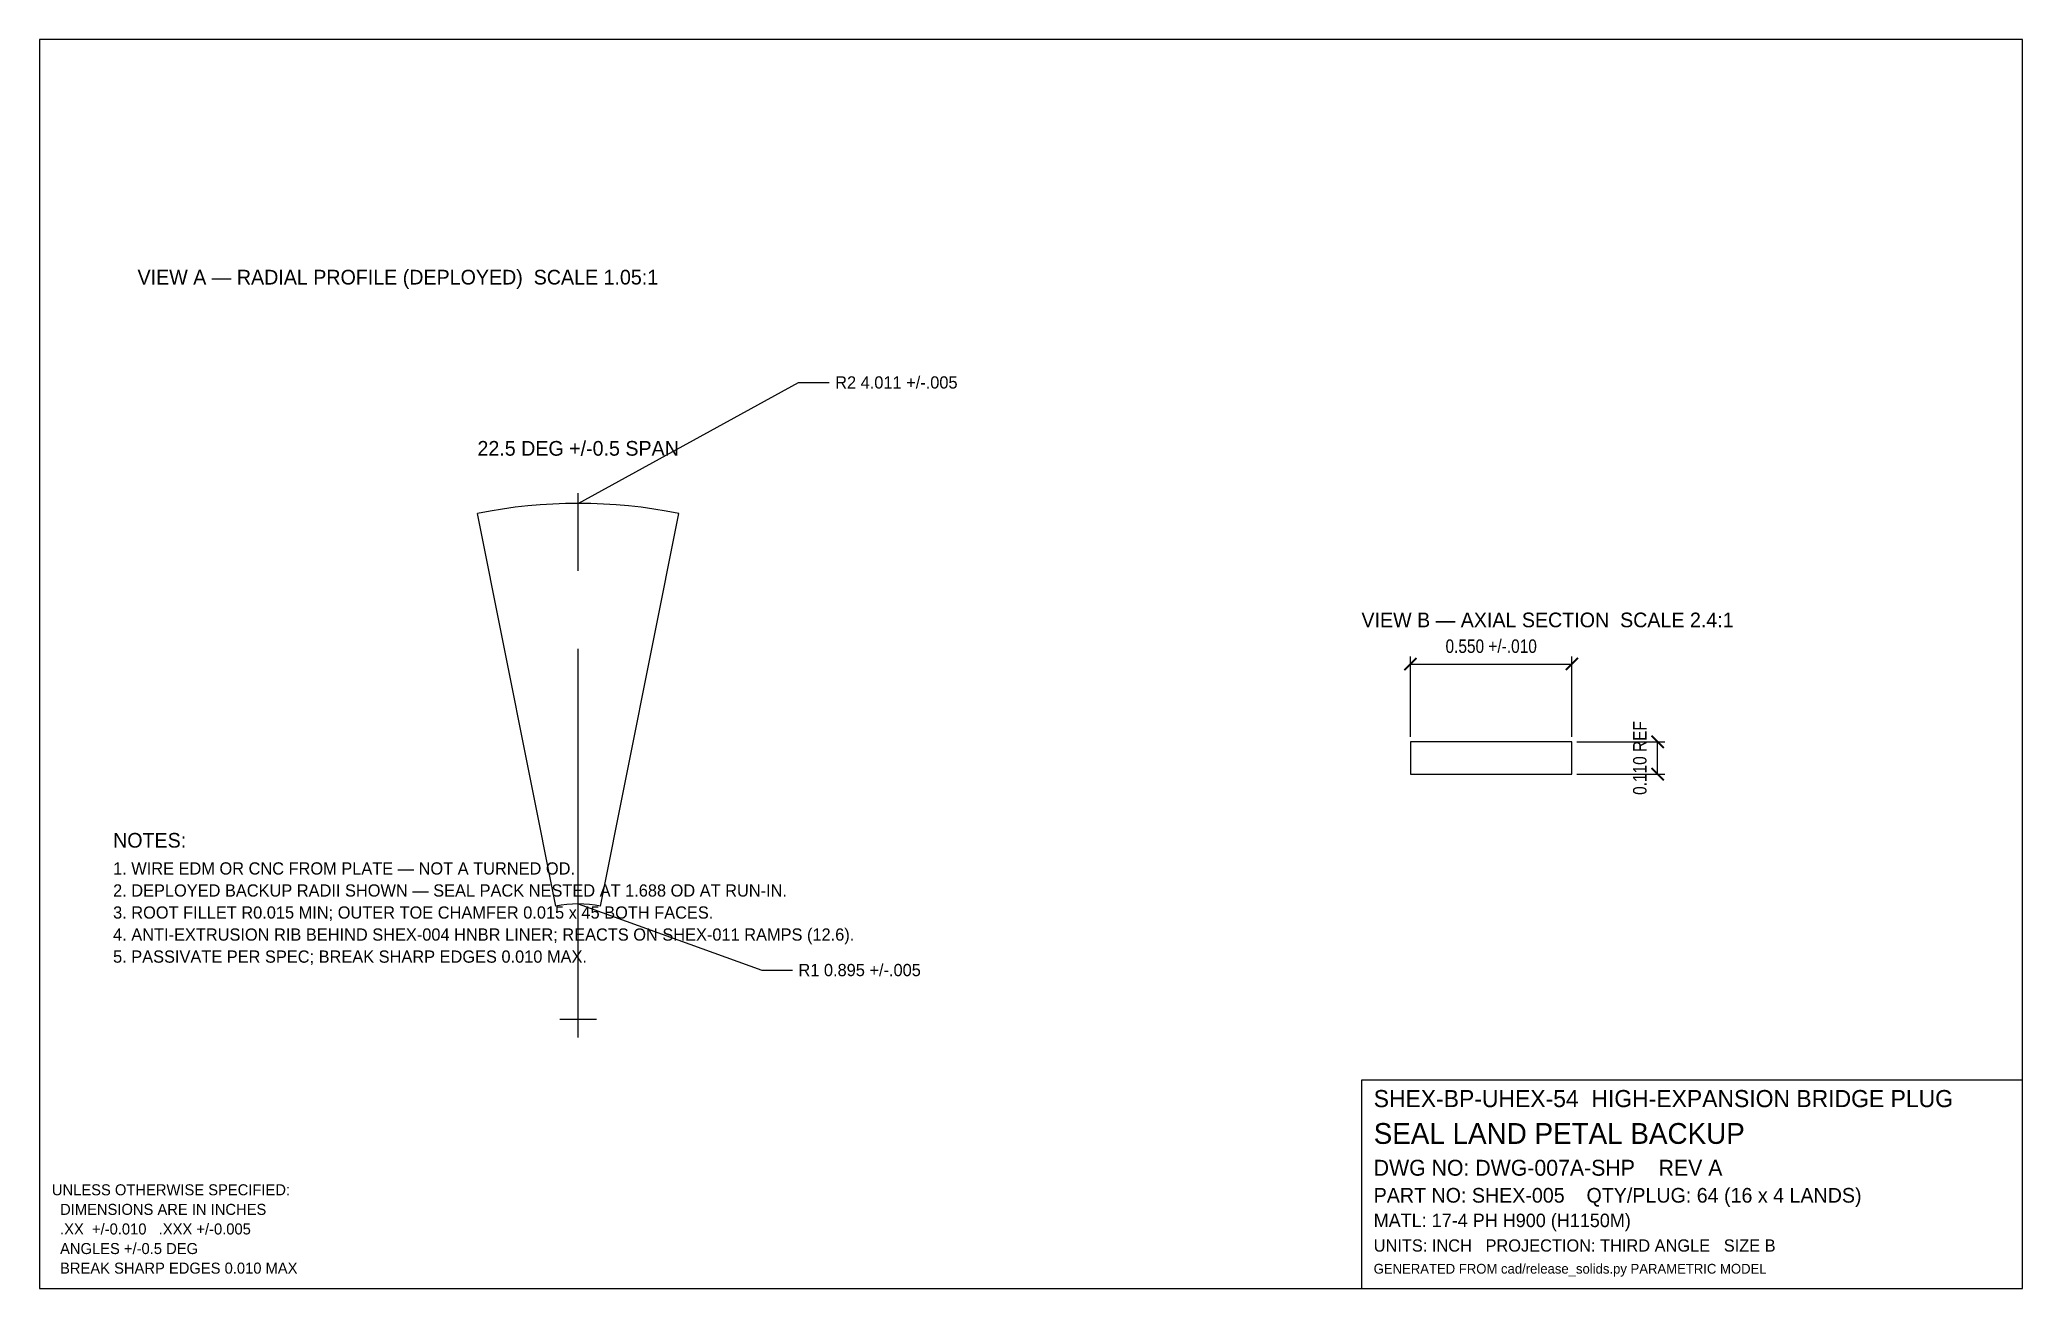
# Model space of a CAD drawing. Header units: inches. Extents: x 0.4 to 16.6, y 0.4 to 10.6.
import ezdxf
from ezdxf.enums import TextEntityAlignment as Align

# ---------------------------------------------------------------- set-up
doc = ezdxf.new("R2010")
doc.units = ezdxf.units.IN
doc.linetypes.add('CENTER', pattern=[5.08, 3.175, -0.635, 0.635, -0.635])
for name, color, linetype in [('BORDER', 7, 'CONTINUOUS'), ('CENTER', 1, 'CENTER'), ('DIM', 4, 'CONTINUOUS'), ('GEOM', 7, 'CONTINUOUS'), ('TEXT', 7, 'CONTINUOUS')]:
    doc.layers.add(name, color=color, linetype=linetype)
doc.styles.add('OpenSansCondensed-Light', font='OpenSansCondensed-Light.ttf')
doc.dimstyles.new('EZDXF', dxfattribs={"dimtxt": 0.11, "dimasz": 0.1, "dimexe": 0.06, "dimexo": 0.04, "dimgap": 0.03, "dimtad": 1, "dimdec": 3, "dimlfac": 100, "dimzin": 12, "dimdsep": 46, "dimtxsty": 'OpenSansCondensed-Light', "dimblk": 'ARCHTICK', "dimcen": 2.5, "dimazin": 3, "dimtfac": 0.5, "dimtmove": 2, "dimatfit": 3})

# ---------------------------------------------------------------- blocks, each defined once
blk = doc.blocks.new('_ARCHTICK')
at = {"color": 0, "linetype": 'BYBLOCK', "const_width": 0.15}
blk.add_lwpolyline([(-0.5, -0.5), (0.5, 0.5)], dxfattribs=at)

msp = doc.modelspace()

# ---------------------------------------------------------------- linework, layer by layer
at = {"layer": 'BORDER'}
for points in [[(0.4, 0.4), (16.6, 0.4), (16.6, 10.6), (0.4, 10.6), (0.4, 0.4)], [(11.2, 0.4), (16.6, 0.4), (16.6, 2.1), (11.2, 2.1), (11.2, 0.4)]]:
    msp.add_lwpolyline(points, dxfattribs=at)
at = {"layer": 'CENTER'}
for p, q in [((4.8, 2.45), (4.8, 7.1116)), ((4.65, 2.6), (4.95, 2.6))]:
    msp.add_line(p, q, dxfattribs=at)
at = {"layer": 'DIM'}
for points in [[(4.8, 6.8116), (6.6, 7.8), (6.85, 7.8)], [(4.8, 3.5398), (6.3, 3), (6.55, 3)]]:
    msp.add_lwpolyline(points, dxfattribs=at)
at = {"layer": 'GEOM'}
for p, q in [((4.6167, 3.5217), (3.9784, 6.7306)), ((4.9833, 3.5217), (5.6216, 6.7306))]:
    msp.add_line(p, q, dxfattribs=at)
msp.add_lwpolyline([(11.6, 4.6), (12.92, 4.6), (12.92, 4.864), (11.6, 4.864), (11.6, 4.6)], dxfattribs=at)
for radius in [4.2115, 0.9398]:
    msp.add_arc((4.8, 2.6), radius, 78.75, 101.25, dxfattribs=at)

# ---------------------------------------------------------------- texts
at = {"layer": 'TEXT'}
for s, height, p in [('VIEW A — RADIAL PROFILE (DEPLOYED)  SCALE 1.05:1', 0.12, (1.2, 8.6)), ('R2 4.011 +/-.005', 0.1, (6.9, 7.75)), ('VIEW B — AXIAL SECTION  SCALE 2.4:1', 0.12, (11.2, 5.8)), ('NOTES:', 0.12, (1, 4)), ('1. WIRE EDM OR CNC FROM PLATE — NOT A TURNED OD.', 0.1, (1, 3.78)), ('2. DEPLOYED BACKUP RADII SHOWN — SEAL PACK NESTED AT 1.688 OD AT RUN-IN.', 0.1, (1, 3.6)), ('3. ROOT FILLET R0.015 MIN; OUTER TOE CHAMFER 0.015 x 45 BOTH FACES.', 0.1, (1, 3.42)), ('4. ANTI-EXTRUSION RIB BEHIND SHEX-004 HNBR LINER; REACTS ON SHEX-011 RAMPS (12.6).', 0.1, (1, 3.24)), ('5. PASSIVATE PER SPEC; BREAK SHARP EDGES 0.010 MAX.', 0.1, (1, 3.06)), ('R1 0.895 +/-.005', 0.1, (6.6, 2.95)), ('SHEX-BP-UHEX-54  HIGH-EXPANSION BRIDGE PLUG', 0.14, (11.3, 1.88)), ('SEAL LAND PETAL BACKUP', 0.17, (11.3, 1.58)), ('DWG NO: DWG-007A-SHP    REV A', 0.13, (11.3, 1.32)), ('UNLESS OTHERWISE SPECIFIED:', 0.09, (0.5, 1.16)), ('PART NO: SHEX-005    QTY/PLUG: 64 (16 x 4 LANDS)', 0.12, (11.3, 1.1)), ('  DIMENSIONS ARE IN INCHES', 0.09, (0.5, 1)), ('MATL: 17-4 PH H900 (H1150M)', 0.11, (11.3, 0.9)), ('  .XX  +/-0.010   .XXX +/-0.005', 0.09, (0.5, 0.84)), ('  ANGLES +/-0.5 DEG', 0.09, (0.5, 0.68)), ('UNITS: INCH   PROJECTION: THIRD ANGLE   SIZE B', 0.1, (11.3, 0.7)), ('  BREAK SHARP EDGES 0.010 MAX', 0.09, (0.5, 0.52)), ('GENERATED FROM cad/release_solids.py PARAMETRIC MODEL', 0.08, (11.3, 0.52))]:
    msp.add_text(s, height=height, dxfattribs=at).set_placement(p)
msp.add_text('22.5 DEG +/-0.5 SPAN', height=0.12, dxfattribs=at).set_placement((4.8, 7.2616), align=Align.MIDDLE_CENTER)

# ---------------------------------------------------------------- dimensions: what is measured, and where the dimension line sits
at = {"layer": 'DIM'}
msp.add_linear_dim(base=(11.6, 5.5), p1=(11.6, 4.864), p2=(12.92, 4.864), text='0.550 +/-.010', dimstyle='EZDXF', override={"dimlfac": 0.416667}, dxfattribs=at).render()
msp.add_linear_dim(base=(13.62, 4.6), p1=(12.92, 4.6), p2=(12.92, 4.864), angle=90, text='0.110 REF', dimstyle='EZDXF', override={"dimlfac": 0.416667}, dxfattribs=at).render()

doc.saveas('drawing.dxf')
